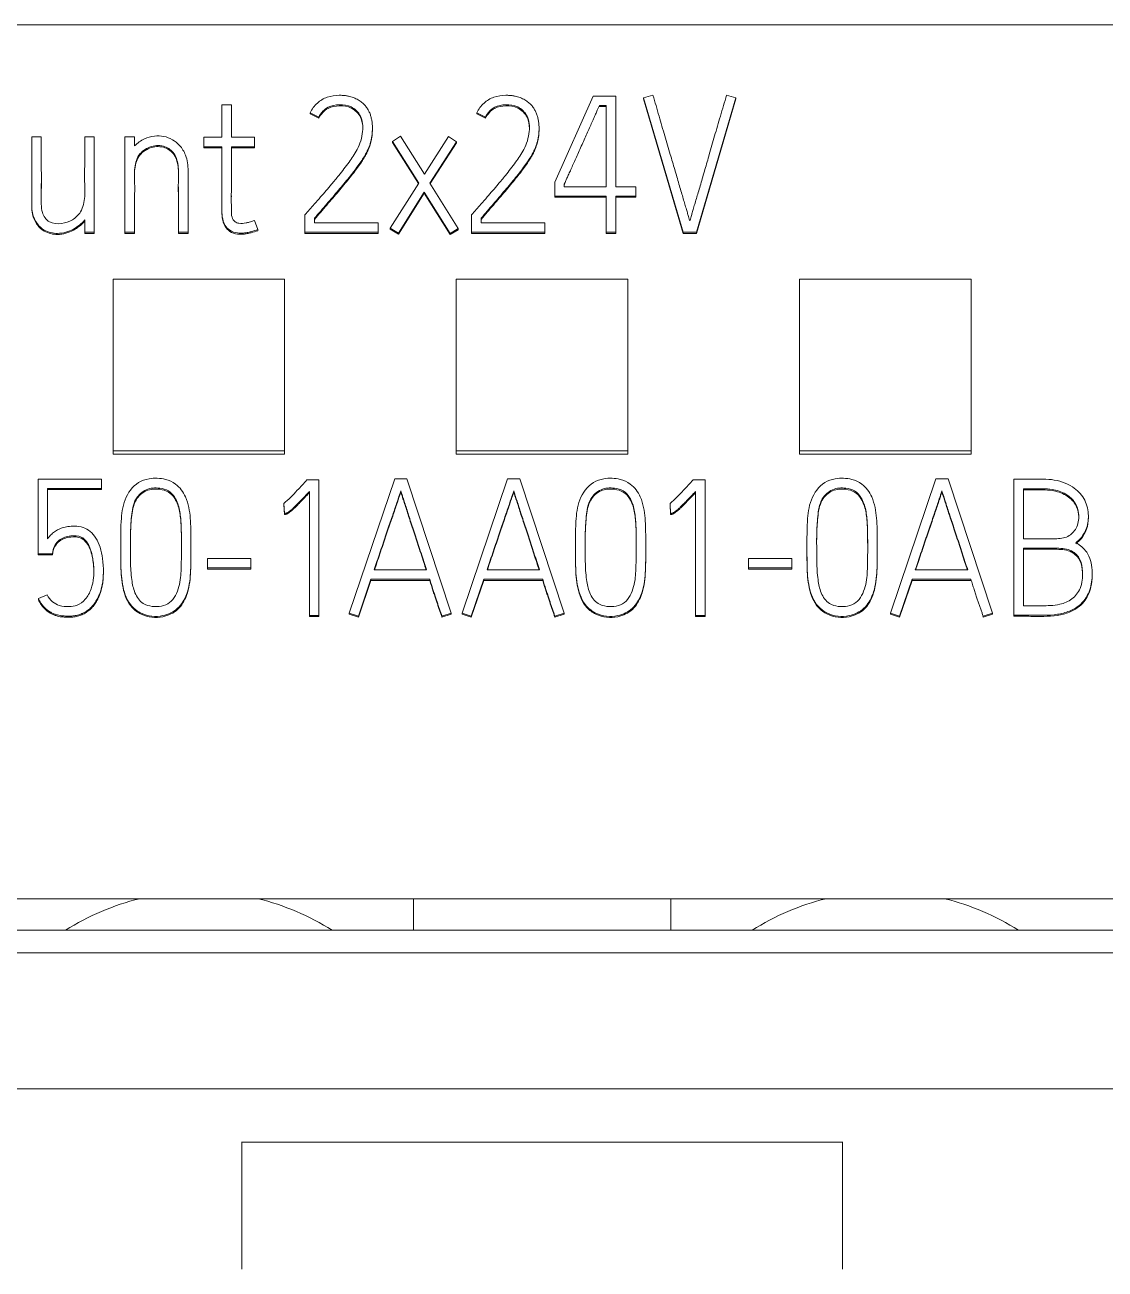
# Model space of a CAD drawing. Header units: millimetres. Extents: x 4137 to 6698, y 1400 to 3585.
# Drawn here: x 6088.82 to 6101.41, y 3358.29 to 3372.79 of the extents above; entities that cross this region are included whole.
import ezdxf

# ---------------------------------------------------------------- set-up
doc = ezdxf.new("R2010")
doc.units = ezdxf.units.MM

msp = doc.modelspace()

# ---------------------------------------------------------------- linework, layer by layer
at = {"color": 0, "linetype": 'ByBlock', "lineweight": 0}
for p, q in [((6107.248, 3372.791), (6082.448, 3372.791)), ((6091.227, 3371.861), (6091.116, 3371.861)), ((6091.116, 3371.861), (6091.116, 3371.484)), ((6091.227, 3371.484), (6091.227, 3371.861)), ((6095.443, 3371.962), (6094.995, 3370.958)), ((6095.707, 3371.962), (6095.443, 3371.962)), ((6095.516, 3371.852), (6095.594, 3371.852)), ((6095.516, 3371.852), (6095.516, 3371.839)), ((6095.516, 3371.839), (6095.594, 3371.839)), ((6095.594, 3371.852), (6095.594, 3370.905)), ((6095.707, 3370.905), (6095.707, 3371.962)), ((6096.14, 3371.973), (6096.031, 3371.942)), ((6096.031, 3371.942), (6096.031, 3371.929)), ((6096.031, 3371.942), (6096.493, 3370.375)), ((6096.031, 3371.929), (6096.493, 3370.362)), ((6096.648, 3370.375), (6097.107, 3371.942)), ((6096.648, 3370.362), (6097.107, 3371.929)), ((6097.107, 3371.942), (6096.999, 3371.973)), ((6097.107, 3371.942), (6097.107, 3371.929)), ((6092.245, 3371.715), (6092.145, 3371.766)), ((6092.145, 3371.766), (6092.145, 3371.753)), ((6092.245, 3371.703), (6092.145, 3371.753)), ((6092.245, 3371.715), (6092.245, 3371.703)), ((6094.187, 3371.715), (6094.087, 3371.766)), ((6094.087, 3371.766), (6094.087, 3371.753)), ((6094.187, 3371.703), (6094.087, 3371.753)), ((6094.187, 3371.715), (6094.187, 3371.703)), ((6092.871, 3371.563), (6092.871, 3371.586)), ((6094.813, 3371.563), (6094.813, 3371.586)), ((6088.901, 3371.486), (6089.012, 3371.486)), ((6089.518, 3371.486), (6089.629, 3371.486)), ((6089.518, 3371.486), (6089.518, 3371.474)), ((6089.629, 3371.486), (6089.629, 3370.375)), ((6089.986, 3371.486), (6090.099, 3371.486)), ((6089.986, 3370.375), (6089.986, 3371.486)), ((6090.099, 3371.486), (6090.099, 3371.381)), ((6090.907, 3371.484), (6090.907, 3371.372)), ((6091.116, 3371.484), (6090.907, 3371.484)), ((6091.495, 3371.484), (6091.227, 3371.484)), ((6091.495, 3371.372), (6091.495, 3371.484)), ((6093.199, 3371.493), (6093.104, 3371.434)), ((6093.104, 3371.434), (6093.41, 3370.947)), ((6093.104, 3371.434), (6093.104, 3371.421)), ((6093.104, 3371.421), (6093.406, 3370.941)), ((6093.477, 3371.051), (6093.199, 3371.493)), ((6093.756, 3371.489), (6093.477, 3371.051)), ((6093.541, 3370.947), (6093.85, 3371.429)), ((6093.545, 3370.941), (6093.85, 3371.417)), ((6093.85, 3371.429), (6093.756, 3371.489)), ((6093.85, 3371.429), (6093.85, 3371.417)), ((6090.907, 3371.372), (6090.907, 3371.359)), ((6090.907, 3371.372), (6091.116, 3371.372)), ((6090.907, 3371.359), (6091.116, 3371.359)), ((6091.116, 3371.265), (6091.116, 3371.246)), ((6091.227, 3371.372), (6091.495, 3371.372)), ((6091.227, 3371.359), (6091.495, 3371.359)), ((6091.227, 3371.276), (6091.227, 3371.288)), ((6091.495, 3371.372), (6091.495, 3371.359)), ((6091.116, 3371.1), (6091.116, 3371.121)), ((6090.724, 3371.015), (6090.724, 3371.039)), ((6090.1, 3370.858), (6090.1, 3370.895)), ((6090.609, 3370.902), (6090.609, 3370.866)), ((6091.116, 3370.956), (6091.116, 3370.933)), ((6091.116, 3370.792), (6091.116, 3370.815)), ((6093.41, 3370.947), (6093.077, 3370.423)), ((6093.173, 3370.364), (6093.475, 3370.842)), ((6093.173, 3370.351), (6093.475, 3370.829)), ((6093.475, 3370.842), (6093.776, 3370.359)), ((6093.475, 3370.842), (6093.475, 3370.829)), ((6093.475, 3370.829), (6093.776, 3370.347)), ((6093.872, 3370.417), (6093.541, 3370.947)), ((6094.995, 3370.958), (6094.995, 3370.795)), ((6095.106, 3370.905), (6095.106, 3370.934)), ((6095.106, 3370.921), (6095.109, 3370.928)), ((6095.594, 3370.905), (6095.106, 3370.905)), ((6095.942, 3370.905), (6095.707, 3370.905)), ((6095.942, 3370.795), (6095.942, 3370.905)), ((6091.116, 3370.7), (6091.116, 3370.678)), ((6091.227, 3370.8), (6091.227, 3370.787)), ((6094.995, 3370.795), (6094.995, 3370.783)), ((6094.995, 3370.795), (6095.594, 3370.795)), ((6094.995, 3370.783), (6095.594, 3370.783)), ((6095.594, 3370.795), (6095.594, 3370.375)), ((6095.707, 3370.795), (6095.942, 3370.795)), ((6095.707, 3370.375), (6095.707, 3370.795)), ((6095.707, 3370.783), (6095.942, 3370.783)), ((6095.942, 3370.795), (6095.942, 3370.783)), ((6092.085, 3370.375), (6092.085, 3370.577)), ((6092.196, 3370.538), (6092.196, 3370.485)), ((6094.027, 3370.375), (6094.027, 3370.577)), ((6094.138, 3370.538), (6094.138, 3370.485)), ((6089.518, 3370.375), (6089.518, 3370.518)), ((6091.535, 3370.406), (6091.497, 3370.511)), ((6091.535, 3370.406), (6091.535, 3370.393)), ((6092.196, 3370.485), (6092.938, 3370.485)), ((6092.938, 3370.485), (6092.938, 3370.375)), ((6093.077, 3370.423), (6093.173, 3370.364)), ((6093.077, 3370.423), (6093.077, 3370.411)), ((6093.077, 3370.411), (6093.173, 3370.351)), ((6093.776, 3370.359), (6093.872, 3370.417)), ((6093.776, 3370.347), (6093.872, 3370.404)), ((6093.872, 3370.417), (6093.872, 3370.404)), ((6094.138, 3370.485), (6094.879, 3370.485)), ((6094.879, 3370.485), (6094.879, 3370.375)), ((6089.518, 3370.375), (6089.518, 3370.362)), ((6089.629, 3370.375), (6089.518, 3370.375)), ((6089.629, 3370.362), (6089.518, 3370.362)), ((6089.629, 3370.375), (6089.629, 3370.362)), ((6090.099, 3370.375), (6089.986, 3370.375)), ((6089.986, 3370.375), (6089.986, 3370.362)), ((6090.099, 3370.362), (6089.986, 3370.362)), ((6090.099, 3370.375), (6090.099, 3370.362)), ((6090.723, 3370.375), (6090.61, 3370.375)), ((6090.61, 3370.375), (6090.61, 3370.362)), ((6090.723, 3370.362), (6090.61, 3370.362)), ((6090.723, 3370.375), (6090.723, 3370.362)), ((6092.938, 3370.375), (6092.085, 3370.375)), ((6092.085, 3370.375), (6092.085, 3370.362)), ((6092.938, 3370.362), (6092.085, 3370.362)), ((6092.938, 3370.375), (6092.938, 3370.362)), ((6093.173, 3370.364), (6093.173, 3370.351)), ((6093.776, 3370.359), (6093.776, 3370.347)), ((6094.027, 3370.375), (6094.027, 3370.362)), ((6094.879, 3370.375), (6094.027, 3370.375)), ((6094.879, 3370.362), (6094.027, 3370.362)), ((6094.879, 3370.375), (6094.879, 3370.362)), ((6095.594, 3370.375), (6095.594, 3370.362)), ((6095.594, 3370.375), (6095.707, 3370.375)), ((6095.594, 3370.362), (6095.707, 3370.362)), ((6095.707, 3370.375), (6095.707, 3370.362)), ((6096.493, 3370.375), (6096.493, 3370.362)), ((6096.493, 3370.375), (6096.648, 3370.375)), ((6096.493, 3370.362), (6096.648, 3370.362)), ((6096.648, 3370.375), (6096.648, 3370.362)), ((6089.848, 3369.827), (6089.848, 3367.828)), ((6091.848, 3369.827), (6089.848, 3369.827)), ((6091.848, 3367.828), (6091.848, 3369.827)), ((6093.848, 3369.827), (6093.848, 3367.828)), ((6095.848, 3369.827), (6093.848, 3369.827)), ((6095.848, 3367.828), (6095.848, 3369.827)), ((6097.848, 3369.827), (6097.848, 3367.828)), ((6099.848, 3369.827), (6097.848, 3369.827)), ((6099.848, 3367.828), (6099.848, 3369.827)), ((6089.848, 3367.828), (6091.848, 3367.828)), ((6089.848, 3367.828), (6089.848, 3367.79)), ((6089.848, 3367.79), (6091.848, 3367.79)), ((6091.848, 3367.828), (6091.848, 3367.79)), ((6093.848, 3367.828), (6093.848, 3367.79)), ((6093.848, 3367.828), (6095.848, 3367.828)), ((6093.848, 3367.79), (6095.848, 3367.79)), ((6095.848, 3367.828), (6095.848, 3367.79)), ((6097.848, 3367.828), (6097.848, 3367.79)), ((6097.848, 3367.828), (6099.848, 3367.828)), ((6097.848, 3367.79), (6099.848, 3367.79)), ((6099.848, 3367.828), (6099.848, 3367.79)), ((6088.974, 3367.498), (6089.713, 3367.498)), ((6088.974, 3366.627), (6088.974, 3367.498)), ((6089.713, 3367.498), (6089.713, 3367.388)), ((6092.108, 3367.49), (6092.247, 3367.49)), ((6092.247, 3367.49), (6092.247, 3365.909)), ((6093.131, 3367.501), (6092.6, 3365.936)), ((6093.273, 3367.501), (6093.131, 3367.501)), ((6093.79, 3365.936), (6093.273, 3367.501)), ((6094.447, 3367.501), (6093.916, 3365.936)), ((6094.589, 3367.501), (6094.447, 3367.501)), ((6095.106, 3365.936), (6094.589, 3367.501)), ((6096.608, 3367.49), (6096.747, 3367.49)), ((6096.747, 3367.49), (6096.747, 3365.909)), ((6099.437, 3367.501), (6098.907, 3365.936)), ((6099.579, 3367.501), (6099.437, 3367.501)), ((6100.096, 3365.936), (6099.579, 3367.501)), ((6100.347, 3365.911), (6100.347, 3367.496)), ((6089.085, 3367.388), (6089.085, 3366.803)), ((6089.713, 3367.388), (6089.085, 3367.388)), ((6089.713, 3367.376), (6089.085, 3367.376)), ((6089.713, 3367.388), (6089.713, 3367.376)), ((6092.136, 3365.909), (6092.136, 3367.353)), ((6093.202, 3367.36), (6093.202, 3367.347)), ((6094.518, 3367.36), (6094.518, 3367.347)), ((6096.636, 3365.909), (6096.636, 3367.353)), ((6099.508, 3367.36), (6099.508, 3367.347)), ((6100.46, 3367.384), (6100.46, 3366.803)), ((6091.839, 3367.215), (6091.839, 3367.202)), ((6091.846, 3367.098), (6091.839, 3367.215)), ((6091.846, 3367.085), (6091.839, 3367.202)), ((6096.339, 3367.215), (6096.339, 3367.202)), ((6096.346, 3367.098), (6096.339, 3367.215)), ((6096.346, 3367.085), (6096.339, 3367.202)), ((6091.846, 3367.098), (6091.846, 3367.085)), ((6096.346, 3367.098), (6096.346, 3367.085)), ((6101.215, 3367.037), (6101.215, 3367.069)), ((6089.937, 3366.762), (6089.937, 3366.75)), ((6095.237, 3366.762), (6095.237, 3366.75)), ((6097.935, 3366.762), (6097.935, 3366.75)), ((6088.974, 3366.627), (6088.974, 3366.614)), ((6089.143, 3366.627), (6088.974, 3366.627)), ((6089.143, 3366.614), (6088.974, 3366.614)), ((6089.143, 3366.627), (6089.143, 3366.614)), ((6090.756, 3366.719), (6090.756, 3366.731)), ((6096.056, 3366.719), (6096.056, 3366.731)), ((6098.754, 3366.719), (6098.754, 3366.731)), ((6100.46, 3366.693), (6100.46, 3366.021)), ((6091.453, 3366.574), (6090.947, 3366.574)), ((6090.947, 3366.574), (6090.947, 3366.462)), ((6091.453, 3366.462), (6091.453, 3366.574)), ((6097.254, 3366.574), (6097.254, 3366.462)), ((6097.76, 3366.574), (6097.254, 3366.574)), ((6097.76, 3366.462), (6097.76, 3366.574)), ((6089.735, 3366.396), (6089.735, 3366.433)), ((6090.947, 3366.462), (6091.453, 3366.462)), ((6090.947, 3366.462), (6090.947, 3366.449)), ((6090.947, 3366.449), (6091.453, 3366.449)), ((6091.453, 3366.462), (6091.453, 3366.449)), ((6092.707, 3365.9), (6092.853, 3366.33)), ((6092.853, 3366.33), (6092.853, 3366.317)), ((6092.853, 3366.33), (6093.539, 3366.33)), ((6093.501, 3366.442), (6092.891, 3366.442)), ((6093.539, 3366.33), (6093.539, 3366.317)), ((6094.023, 3365.9), (6094.169, 3366.33)), ((6094.169, 3366.33), (6094.855, 3366.33)), ((6094.169, 3366.33), (6094.169, 3366.317)), ((6094.817, 3366.442), (6094.207, 3366.442)), ((6094.855, 3366.33), (6094.855, 3366.317)), ((6097.254, 3366.462), (6097.254, 3366.449)), ((6097.254, 3366.462), (6097.76, 3366.462)), ((6097.254, 3366.449), (6097.76, 3366.449)), ((6097.76, 3366.462), (6097.76, 3366.449)), ((6099.014, 3365.9), (6099.16, 3366.33)), ((6099.16, 3366.33), (6099.16, 3366.317)), ((6099.16, 3366.33), (6099.846, 3366.33)), ((6099.808, 3366.442), (6099.198, 3366.442)), ((6099.846, 3366.33), (6099.846, 3366.317)), ((6101.26, 3366.367), (6101.26, 3366.4)), ((6092.707, 3365.888), (6092.853, 3366.317)), ((6092.853, 3366.317), (6093.539, 3366.317)), ((6094.023, 3365.888), (6094.169, 3366.317)), ((6094.169, 3366.317), (6094.855, 3366.317)), ((6099.014, 3365.888), (6099.16, 3366.317)), ((6099.16, 3366.317), (6099.846, 3366.317)), ((6088.979, 3366.105), (6089.081, 3366.151)), ((6088.979, 3366.105), (6088.979, 3366.092)), ((6092.247, 3365.909), (6092.136, 3365.909)), ((6092.136, 3365.909), (6092.136, 3365.896)), ((6092.247, 3365.896), (6092.136, 3365.896)), ((6092.247, 3365.909), (6092.247, 3365.896)), ((6092.6, 3365.936), (6092.6, 3365.923)), ((6092.6, 3365.936), (6092.707, 3365.9)), ((6092.6, 3365.923), (6092.707, 3365.888)), ((6092.707, 3365.9), (6092.707, 3365.888)), ((6093.681, 3365.9), (6093.79, 3365.936)), ((6093.681, 3365.888), (6093.79, 3365.923)), ((6093.681, 3365.9), (6093.681, 3365.888)), ((6093.79, 3365.936), (6093.79, 3365.923)), ((6093.916, 3365.936), (6093.916, 3365.923)), ((6093.916, 3365.936), (6094.023, 3365.9)), ((6093.916, 3365.923), (6094.023, 3365.888)), ((6094.023, 3365.9), (6094.023, 3365.888)), ((6094.997, 3365.9), (6095.106, 3365.936)), ((6094.997, 3365.888), (6095.106, 3365.923)), ((6094.997, 3365.9), (6094.997, 3365.888)), ((6095.106, 3365.936), (6095.106, 3365.923)), ((6096.636, 3365.909), (6096.636, 3365.896)), ((6096.747, 3365.909), (6096.636, 3365.909)), ((6096.747, 3365.896), (6096.636, 3365.896)), ((6096.747, 3365.909), (6096.747, 3365.896)), ((6098.907, 3365.936), (6098.907, 3365.923)), ((6098.907, 3365.936), (6099.014, 3365.9)), ((6098.907, 3365.923), (6099.014, 3365.888)), ((6099.014, 3365.9), (6099.014, 3365.888)), ((6099.985, 3365.895), (6099.988, 3365.888)), ((6099.988, 3365.9), (6100.096, 3365.936)), ((6099.988, 3365.888), (6100.096, 3365.923)), ((6099.988, 3365.9), (6099.988, 3365.888)), ((6100.096, 3365.936), (6100.096, 3365.923)), ((6100.347, 3365.911), (6100.347, 3365.899)), ((6107.248, 3362.608), (6082.448, 3362.608)), ((6093.348, 3362.608), (6093.348, 3362.24)), ((6096.348, 3362.608), (6096.348, 3362.24)), ((6107.348, 3362.24), (6082.348, 3362.24)), ((6107.348, 3361.977), (6082.348, 3361.977)), ((6083.348, 3360.391), (6106.348, 3360.391)), ((6098.348, 3359.769), (6091.348, 3359.769))]:
    msp.add_line(p, q, dxfattribs=at)
for centre, start, end in [((6090.848, 3359.791), 103.753, 122.3801), ((6090.848, 3359.791), 57.6199, 76.247), ((6098.848, 3359.791), 103.753, 122.3801), ((6098.848, 3359.791), 57.6199, 76.247)]:
    msp.add_arc(centre, 2.9, start, end, dxfattribs=at)
for points, knots in [([(6092.085, 3370.577), (6092.121, 3370.619), (6092.182, 3370.688), (6092.285, 3370.806), (6092.38, 3370.918), (6092.493, 3371.051), (6092.594, 3371.185), (6092.709, 3371.347), (6092.767, 3371.533), (6092.755, 3371.727), (6092.633, 3371.849), (6092.487, 3371.868), (6092.338, 3371.84), (6092.273, 3371.768), (6092.245, 3371.715)], [0, 0, 0, 0, 0.083572, 0.141247, 0.239892, 0.307909, 0.40813, 0.496794, 0.6101, 0.701873, 0.779925, 0.851225, 0.919222, 1, 1, 1, 1]), ([(6092.145, 3371.766), (6092.165, 3371.809), (6092.221, 3371.884), (6092.343, 3371.959), (6092.451, 3371.972), (6092.526, 3371.97), (6092.566, 3371.966), (6092.602, 3371.958), (6092.635, 3371.949), (6092.665, 3371.938), (6092.692, 3371.925), (6092.717, 3371.911), (6092.739, 3371.896), (6092.758, 3371.88), (6092.774, 3371.863), (6092.789, 3371.847), (6092.807, 3371.824), (6092.826, 3371.794), (6092.844, 3371.755), (6092.856, 3371.714), (6092.865, 3371.673), (6092.87, 3371.63), (6092.871, 3371.589), (6092.87, 3371.55), (6092.867, 3371.512), (6092.861, 3371.476), (6092.854, 3371.44), (6092.845, 3371.406), (6092.831, 3371.367), (6092.811, 3371.321), (6092.782, 3371.267), (6092.745, 3371.208), (6092.701, 3371.146), (6092.652, 3371.08), (6092.597, 3371.011), (6092.538, 3370.938), (6092.474, 3370.863), (6092.408, 3370.784), (6092.338, 3370.704), (6092.268, 3370.621), (6092.22, 3370.566), (6092.196, 3370.538)], [0, 0, 0, 0, 0.061339, 0.118477, 0.180647, 0.199061, 0.216082, 0.231833, 0.246526, 0.260308, 0.273254, 0.285426, 0.29689, 0.307753, 0.31802, 0.327627, 0.336606, 0.355189, 0.37361, 0.392165, 0.410785, 0.42927, 0.447741, 0.464235, 0.480574, 0.496814, 0.51268, 0.527892, 0.542508, 0.566365, 0.593275, 0.623397, 0.656474, 0.692185, 0.730563, 0.771282, 0.814001, 0.858722, 0.904903, 0.951996, 1, 1, 1, 1]), ([(6092.759, 3371.585), (6092.759, 3371.63), (6092.743, 3371.726), (6092.633, 3371.836), (6092.487, 3371.856), (6092.338, 3371.827), (6092.273, 3371.755), (6092.245, 3371.703)], [0, 0, 0, 0, 0.185098, 0.398445, 0.593338, 0.779202, 1, 1, 1, 1]), ([(6094.027, 3370.577), (6094.063, 3370.619), (6094.124, 3370.688), (6094.227, 3370.806), (6094.322, 3370.918), (6094.435, 3371.051), (6094.536, 3371.185), (6094.651, 3371.347), (6094.709, 3371.533), (6094.697, 3371.727), (6094.574, 3371.849), (6094.429, 3371.868), (6094.28, 3371.84), (6094.215, 3371.768), (6094.187, 3371.715)], [0, 0, 0, 0, 0.083572, 0.141247, 0.239892, 0.307909, 0.40813, 0.496794, 0.6101, 0.701873, 0.779925, 0.851225, 0.919222, 1, 1, 1, 1]), ([(6094.087, 3371.766), (6094.107, 3371.809), (6094.163, 3371.884), (6094.285, 3371.959), (6094.393, 3371.972), (6094.468, 3371.97), (6094.508, 3371.966), (6094.544, 3371.958), (6094.576, 3371.949), (6094.606, 3371.938), (6094.634, 3371.925), (6094.658, 3371.911), (6094.68, 3371.896), (6094.699, 3371.88), (6094.716, 3371.863), (6094.731, 3371.847), (6094.749, 3371.824), (6094.767, 3371.794), (6094.785, 3371.755), (6094.798, 3371.714), (6094.806, 3371.673), (6094.812, 3371.63), (6094.813, 3371.589), (6094.812, 3371.55), (6094.809, 3371.512), (6094.803, 3371.476), (6094.796, 3371.44), (6094.786, 3371.406), (6094.773, 3371.367), (6094.753, 3371.321), (6094.724, 3371.267), (6094.687, 3371.208), (6094.643, 3371.146), (6094.594, 3371.08), (6094.539, 3371.011), (6094.479, 3370.938), (6094.416, 3370.863), (6094.349, 3370.784), (6094.28, 3370.704), (6094.209, 3370.621), (6094.162, 3370.566), (6094.138, 3370.538)], [0, 0, 0, 0, 0.061339, 0.118477, 0.180647, 0.199061, 0.216082, 0.231833, 0.246526, 0.260308, 0.273254, 0.285426, 0.29689, 0.307753, 0.31802, 0.327627, 0.336606, 0.355189, 0.37361, 0.392165, 0.410785, 0.42927, 0.447741, 0.464235, 0.480574, 0.496814, 0.51268, 0.527892, 0.542508, 0.566365, 0.593275, 0.623397, 0.656474, 0.692185, 0.730563, 0.771282, 0.814001, 0.858722, 0.904903, 0.951996, 1, 1, 1, 1]), ([(6094.7, 3371.585), (6094.7, 3371.63), (6094.685, 3371.726), (6094.574, 3371.836), (6094.429, 3371.856), (6094.28, 3371.827), (6094.215, 3371.755), (6094.187, 3371.703)], [0, 0, 0, 0, 0.185098, 0.398445, 0.593338, 0.779202, 1, 1, 1, 1]), ([(6095.106, 3370.934), (6095.107, 3370.937), (6095.112, 3370.948), (6095.123, 3370.972), (6095.139, 3371.008), (6095.16, 3371.054), (6095.185, 3371.108), (6095.212, 3371.169), (6095.241, 3371.235), (6095.273, 3371.305), (6095.305, 3371.378), (6095.338, 3371.451), (6095.37, 3371.522), (6095.4, 3371.589), (6095.428, 3371.653), (6095.454, 3371.71), (6095.476, 3371.761), (6095.494, 3371.802), (6095.507, 3371.831), (6095.514, 3371.846), (6095.516, 3371.852)], [0, 0, 0, 0, 0.010734, 0.036404, 0.077011, 0.128795, 0.187998, 0.254619, 0.326966, 0.403344, 0.483752, 0.564544, 0.642072, 0.716335, 0.785641, 0.848294, 0.904294, 0.950045, 0.981947, 1, 1, 1, 1]), ([(6096.57, 3370.507), (6096.568, 3370.513), (6096.563, 3370.53), (6096.553, 3370.562), (6096.54, 3370.605), (6096.525, 3370.657), (6096.507, 3370.718), (6096.488, 3370.785), (6096.466, 3370.859), (6096.443, 3370.938), (6096.419, 3371.021), (6096.394, 3371.107), (6096.368, 3371.194), (6096.329, 3371.324), (6096.277, 3371.502), (6096.21, 3371.732), (6096.164, 3371.891), (6096.14, 3371.973)], [0, 0, 0, 0, 0.013272, 0.034859, 0.06476, 0.101229, 0.142516, 0.188621, 0.238884, 0.292645, 0.349905, 0.409112, 0.468717, 0.528719, 0.675164, 0.832258, 1, 1, 1, 1]), ([(6096.999, 3371.973), (6096.974, 3371.891), (6096.927, 3371.732), (6096.86, 3371.502), (6096.809, 3371.324), (6096.772, 3371.194), (6096.746, 3371.107), (6096.721, 3371.021), (6096.697, 3370.937), (6096.674, 3370.859), (6096.652, 3370.785), (6096.632, 3370.718), (6096.614, 3370.657), (6096.599, 3370.605), (6096.587, 3370.562), (6096.578, 3370.53), (6096.572, 3370.513), (6096.57, 3370.507)], [0, 0, 0, 0, 0.167989, 0.325145, 0.471471, 0.531274, 0.590769, 0.649955, 0.70726, 0.76111, 0.811506, 0.857719, 0.899023, 0.935417, 0.96522, 0.986746, 1, 1, 1, 1]), ([(6092.871, 3371.575), (6092.871, 3371.575), (6092.871, 3371.563), (6092.87, 3371.537), (6092.867, 3371.5), (6092.861, 3371.463), (6092.854, 3371.427), (6092.845, 3371.394), (6092.831, 3371.355), (6092.811, 3371.308), (6092.782, 3371.254), (6092.745, 3371.195), (6092.701, 3371.133), (6092.652, 3371.067), (6092.597, 3370.998), (6092.538, 3370.926), (6092.474, 3370.85), (6092.408, 3370.772), (6092.338, 3370.691), (6092.268, 3370.609), (6092.22, 3370.553), (6092.196, 3370.525)], [0, 0, 0, 0, 0.000351, 0.030208, 0.059783, 0.089178, 0.117897, 0.145433, 0.17189, 0.215074, 0.263783, 0.318309, 0.378181, 0.442821, 0.512289, 0.585996, 0.663321, 0.744272, 0.827864, 0.913107, 1, 1, 1, 1]), ([(6094.813, 3371.575), (6094.813, 3371.575), (6094.813, 3371.563), (6094.812, 3371.537), (6094.809, 3371.5), (6094.803, 3371.463), (6094.796, 3371.427), (6094.786, 3371.394), (6094.773, 3371.355), (6094.753, 3371.308), (6094.724, 3371.254), (6094.687, 3371.195), (6094.643, 3371.133), (6094.594, 3371.067), (6094.539, 3370.998), (6094.479, 3370.926), (6094.416, 3370.85), (6094.349, 3370.772), (6094.28, 3370.691), (6094.209, 3370.609), (6094.162, 3370.553), (6094.138, 3370.525)], [0, 0, 0, 0, 0.000351, 0.030208, 0.059783, 0.089178, 0.117897, 0.145433, 0.17189, 0.215074, 0.263783, 0.318309, 0.378181, 0.442821, 0.512289, 0.585996, 0.663321, 0.744272, 0.827864, 0.913107, 1, 1, 1, 1]), ([(6089.518, 3370.518), (6089.479, 3370.473), (6089.387, 3370.398), (6089.213, 3370.346), (6089.056, 3370.382), (6088.952, 3370.475), (6088.895, 3370.614), (6088.902, 3370.784), (6088.9, 3370.98), (6088.901, 3371.213), (6088.901, 3371.387), (6088.901, 3371.486)], [0, 0, 0, 0, 0.10186, 0.21728, 0.313368, 0.378187, 0.462042, 0.575788, 0.684623, 0.818574, 1, 1, 1, 1]), ([(6089.012, 3371.486), (6089.012, 3371.427), (6089.012, 3371.296), (6089.012, 3371.09), (6089.013, 3370.888), (6089.01, 3370.725), (6089.017, 3370.591), (6089.097, 3370.475), (6089.247, 3370.469), (6089.378, 3370.51), (6089.493, 3370.62), (6089.523, 3370.778), (6089.515, 3370.98), (6089.519, 3371.212), (6089.518, 3371.396), (6089.518, 3371.486)], [0, 0, 0, 0, 0.07798, 0.170504, 0.267871, 0.341009, 0.382547, 0.441814, 0.50304, 0.560686, 0.617599, 0.69911, 0.760113, 0.882043, 1, 1, 1, 1]), ([(6090.099, 3371.381), (6090.134, 3371.416), (6090.204, 3371.466), (6090.326, 3371.5), (6090.475, 3371.497), (6090.617, 3371.415), (6090.709, 3371.26), (6090.726, 3371.108), (6090.722, 3370.943), (6090.723, 3370.787), (6090.723, 3370.592), (6090.723, 3370.458), (6090.723, 3370.375)], [0, 0, 0, 0, 0.086901, 0.161017, 0.228665, 0.358234, 0.441554, 0.556102, 0.637714, 0.749752, 0.845786, 1, 1, 1, 1]), ([(6090.61, 3370.375), (6090.61, 3370.429), (6090.61, 3370.549), (6090.61, 3370.752), (6090.607, 3370.957), (6090.616, 3371.151), (6090.568, 3371.307), (6090.43, 3371.396), (6090.27, 3371.381), (6090.129, 3371.277), (6090.093, 3371.116), (6090.102, 3370.938), (6090.098, 3370.748), (6090.099, 3370.55), (6090.099, 3370.428), (6090.099, 3370.375)], [0, 0, 0, 0, 0.071443, 0.156032, 0.265943, 0.339941, 0.410094, 0.468347, 0.537883, 0.605886, 0.682174, 0.740487, 0.841087, 0.930164, 1, 1, 1, 1]), ([(6090.611, 3371.05), (6090.611, 3371.08), (6090.608, 3371.164), (6090.568, 3371.295), (6090.43, 3371.384), (6090.27, 3371.368), (6090.129, 3371.264), (6090.099, 3371.131), (6090.097, 3371.055), (6090.098, 3371.037)], [0, 0, 0, 0, 0.098649, 0.27158, 0.415175, 0.586586, 0.754217, 0.94227, 1, 1, 1, 1]), ([(6091.116, 3371.372), (6091.116, 3371.318), (6091.116, 3371.216), (6091.116, 3371.055), (6091.116, 3370.902), (6091.116, 3370.764), (6091.115, 3370.653), (6091.117, 3370.552), (6091.144, 3370.459), (6091.21, 3370.388), (6091.29, 3370.363), (6091.36, 3370.363), (6091.413, 3370.371), (6091.469, 3370.384), (6091.51, 3370.397), (6091.535, 3370.406)], [0, 0, 0, 0, 0.120742, 0.229561, 0.360992, 0.465572, 0.539061, 0.61108, 0.691736, 0.75004, 0.820096, 0.872875, 0.904429, 0.940495, 1, 1, 1, 1]), ([(6091.497, 3370.511), (6091.476, 3370.504), (6091.444, 3370.494), (6091.383, 3370.481), (6091.327, 3370.473), (6091.261, 3370.494), (6091.226, 3370.557), (6091.227, 3370.645), (6091.226, 3370.756), (6091.227, 3370.879), (6091.227, 3371.045), (6091.227, 3371.208), (6091.227, 3371.33), (6091.227, 3371.372)], [0, 0, 0, 0, 0.059018, 0.091154, 0.164458, 0.208265, 0.264572, 0.342844, 0.443371, 0.562606, 0.671422, 0.887866, 1, 1, 1, 1]), ([(6089.518, 3370.505), (6089.479, 3370.46), (6089.387, 3370.386), (6089.213, 3370.333), (6089.056, 3370.37), (6088.952, 3370.462), (6088.895, 3370.601), (6088.902, 3370.771), (6088.901, 3370.938), (6088.901, 3371.043), (6088.901, 3371.088)], [0, 0, 0, 0, 0.13295, 0.283598, 0.409013, 0.493616, 0.603065, 0.751528, 0.893581, 1, 1, 1, 1]), ([(6089.012, 3370.941), (6089.012, 3370.913), (6089.012, 3370.85), (6089.011, 3370.788), (6089.011, 3370.753)], [0, 0, 0, 0, 0.451361, 1, 1, 1, 1]), ([(6090.61, 3370.647), (6090.61, 3370.672), (6090.61, 3370.748), (6090.609, 3370.825), (6090.609, 3370.878)], [0, 0, 0, 0, 0.314562, 1, 1, 1, 1]), ([(6091.116, 3370.678), (6091.116, 3370.665), (6091.116, 3370.62), (6091.117, 3370.54), (6091.144, 3370.447), (6091.21, 3370.376), (6091.29, 3370.35), (6091.36, 3370.351), (6091.413, 3370.358), (6091.469, 3370.372), (6091.51, 3370.384), (6091.535, 3370.393)], [0, 0, 0, 0, 0.058347, 0.205476, 0.370247, 0.489357, 0.632474, 0.740296, 0.804759, 0.878437, 1, 1, 1, 1]), ([(6090.267, 3367.501), (6090.224, 3367.493), (6090.1, 3367.452), (6089.966, 3367.26), (6089.934, 3366.963), (6089.938, 3366.666), (6089.938, 3366.411), (6089.967, 3366.201), (6090.027, 3366.036), (6090.209, 3365.901), (6090.412, 3365.883), (6090.615, 3365.978), (6090.725, 3366.171), (6090.756, 3366.405), (6090.756, 3366.66), (6090.757, 3366.914), (6090.745, 3367.127), (6090.693, 3367.312), (6090.601, 3367.438), (6090.441, 3367.51), (6090.331, 3367.512), (6090.267, 3367.501)], [0, 0, 0, 0, 0.03125, 0.09375, 0.15625, 0.25, 0.3125, 0.34375, 0.40625, 0.4375, 0.5, 0.546875, 0.59375, 0.65625, 0.71875, 0.78125, 0.84375, 0.875, 0.921875, 0.953125, 1, 1, 1, 1]), ([(6091.839, 3367.215), (6091.866, 3367.238), (6091.92, 3367.287), (6092.008, 3367.381), (6092.071, 3367.448), (6092.108, 3367.49)], [0, 0, 0, 0, 0.279977, 0.567875, 1, 1, 1, 1]), ([(6095.567, 3367.501), (6095.524, 3367.493), (6095.4, 3367.452), (6095.266, 3367.26), (6095.234, 3366.963), (6095.238, 3366.666), (6095.238, 3366.411), (6095.267, 3366.201), (6095.327, 3366.036), (6095.509, 3365.901), (6095.712, 3365.883), (6095.915, 3365.978), (6096.025, 3366.171), (6096.056, 3366.405), (6096.056, 3366.66), (6096.057, 3366.914), (6096.045, 3367.127), (6095.993, 3367.312), (6095.901, 3367.438), (6095.741, 3367.51), (6095.631, 3367.512), (6095.567, 3367.501)], [0, 0, 0, 0, 0.03125, 0.09375, 0.15625, 0.25, 0.3125, 0.34375, 0.40625, 0.4375, 0.5, 0.546875, 0.59375, 0.65625, 0.71875, 0.78125, 0.84375, 0.875, 0.921875, 0.953125, 1, 1, 1, 1]), ([(6096.339, 3367.215), (6096.366, 3367.238), (6096.42, 3367.287), (6096.508, 3367.381), (6096.571, 3367.448), (6096.608, 3367.49)], [0, 0, 0, 0, 0.279977, 0.567875, 1, 1, 1, 1]), ([(6098.265, 3367.501), (6098.222, 3367.493), (6098.098, 3367.452), (6097.964, 3367.26), (6097.932, 3366.963), (6097.936, 3366.666), (6097.935, 3366.411), (6097.965, 3366.201), (6098.025, 3366.036), (6098.207, 3365.901), (6098.409, 3365.883), (6098.613, 3365.978), (6098.723, 3366.171), (6098.754, 3366.405), (6098.754, 3366.66), (6098.755, 3366.914), (6098.743, 3367.127), (6098.69, 3367.312), (6098.599, 3367.438), (6098.439, 3367.51), (6098.328, 3367.512), (6098.265, 3367.501)], [0, 0, 0, 0, 0.03125, 0.09375, 0.15625, 0.25, 0.3125, 0.34375, 0.40625, 0.4375, 0.5, 0.546875, 0.59375, 0.65625, 0.71875, 0.78125, 0.84375, 0.875, 0.921875, 0.953125, 1, 1, 1, 1]), ([(6100.347, 3367.496), (6100.406, 3367.497), (6100.552, 3367.494), (6100.785, 3367.507), (6101.02, 3367.435), (6101.175, 3367.28), (6101.225, 3367.1), (6101.207, 3366.938), (6101.144, 3366.823), (6101.093, 3366.775), (6101.068, 3366.757)], [0, 0, 0, 0, 0.121799, 0.300471, 0.478612, 0.608153, 0.736749, 0.853072, 0.938599, 1, 1, 1, 1]), ([(6090.493, 3367.36), (6090.463, 3367.378), (6090.375, 3367.401), (6090.229, 3367.393), (6090.086, 3367.259), (6090.061, 3367.06), (6090.048, 3366.854), (6090.051, 3366.676), (6090.051, 3366.501), (6090.06, 3366.343), (6090.093, 3366.17), (6090.177, 3366.045), (6090.337, 3366), (6090.529, 3366.027), (6090.63, 3366.248), (6090.645, 3366.485), (6090.645, 3366.733), (6090.644, 3366.961), (6090.628, 3367.137), (6090.585, 3367.272), (6090.523, 3367.341), (6090.493, 3367.36)], [0, 0, 0, 0, 0.03125, 0.078125, 0.125, 0.1875, 0.25, 0.3125, 0.34375, 0.40625, 0.453125, 0.5, 0.53125, 0.59375, 0.65625, 0.71875, 0.8125, 0.875, 0.921875, 0.96875, 1, 1, 1, 1]), ([(6090.493, 3367.347), (6090.463, 3367.365), (6090.375, 3367.388), (6090.229, 3367.38), (6090.086, 3367.246), (6090.061, 3367.048), (6090.051, 3366.884), (6090.05, 3366.787), (6090.05, 3366.76)], [0, 0, 0, 0, 0.114194, 0.285486, 0.456777, 0.685166, 0.913555, 1, 1, 1, 1]), ([(6090.645, 3366.673), (6090.645, 3366.7), (6090.645, 3366.798), (6090.644, 3366.948), (6090.628, 3367.124), (6090.585, 3367.26), (6090.523, 3367.329), (6090.493, 3367.347)], [0, 0, 0, 0, 0.115044, 0.410029, 0.631268, 0.852507, 1, 1, 1, 1]), ([(6092.136, 3367.353), (6092.119, 3367.334), (6092.085, 3367.299), (6092.039, 3367.251), (6092, 3367.211), (6091.967, 3367.179), (6091.94, 3367.153), (6091.916, 3367.133), (6091.897, 3367.118), (6091.882, 3367.108), (6091.87, 3367.102), (6091.86, 3367.1), (6091.853, 3367.098), (6091.848, 3367.098), (6091.846, 3367.098)], [0, 0, 0, 0, 0.200504, 0.370797, 0.510902, 0.6264, 0.722885, 0.800448, 0.861213, 0.907383, 0.939504, 0.963232, 0.983337, 1, 1, 1, 1]), ([(6092.136, 3367.34), (6092.119, 3367.321), (6092.085, 3367.286), (6092.039, 3367.238), (6092, 3367.198), (6091.967, 3367.166), (6091.94, 3367.14), (6091.916, 3367.12), (6091.897, 3367.106), (6091.882, 3367.095), (6091.87, 3367.089), (6091.86, 3367.087), (6091.853, 3367.085), (6091.848, 3367.085), (6091.846, 3367.085)], [0, 0, 0, 0, 0.200504, 0.370797, 0.510902, 0.6264, 0.722885, 0.800448, 0.861213, 0.907383, 0.939504, 0.963232, 0.983337, 1, 1, 1, 1]), ([(6092.891, 3366.442), (6092.902, 3366.474), (6092.924, 3366.54), (6092.957, 3366.638), (6092.991, 3366.737), (6093.023, 3366.834), (6093.055, 3366.928), (6093.085, 3367.015), (6093.113, 3367.097), (6093.139, 3367.171), (6093.16, 3367.236), (6093.178, 3367.29), (6093.192, 3367.33), (6093.199, 3367.351), (6093.202, 3367.36)], [0, 0, 0, 0, 0.106118, 0.213594, 0.322428, 0.429305, 0.530911, 0.627246, 0.716632, 0.797389, 0.869519, 0.929228, 0.972722, 1, 1, 1, 1]), ([(6092.895, 3366.442), (6092.905, 3366.47), (6092.925, 3366.531), (6092.957, 3366.626), (6092.991, 3366.725), (6093.023, 3366.822), (6093.055, 3366.915), (6093.085, 3367.003), (6093.113, 3367.084), (6093.139, 3367.158), (6093.16, 3367.223), (6093.178, 3367.277), (6093.192, 3367.317), (6093.199, 3367.339), (6093.202, 3367.347)], [0, 0, 0, 0, 0.09357, 0.202554, 0.312916, 0.421294, 0.524326, 0.622014, 0.712654, 0.794544, 0.867687, 0.928234, 0.972339, 1, 1, 1, 1]), ([(6093.202, 3367.36), (6093.204, 3367.351), (6093.212, 3367.33), (6093.224, 3367.29), (6093.242, 3367.236), (6093.263, 3367.171), (6093.287, 3367.097), (6093.313, 3367.015), (6093.342, 3366.927), (6093.373, 3366.834), (6093.405, 3366.737), (6093.437, 3366.638), (6093.47, 3366.54), (6093.491, 3366.474), (6093.501, 3366.442)], [0, 0, 0, 0, 0.027336, 0.070868, 0.130595, 0.202708, 0.283396, 0.372662, 0.4689, 0.570509, 0.677489, 0.786433, 0.893936, 1, 1, 1, 1]), ([(6093.202, 3367.347), (6093.204, 3367.339), (6093.212, 3367.317), (6093.224, 3367.277), (6093.242, 3367.223), (6093.263, 3367.158), (6093.287, 3367.084), (6093.313, 3367.003), (6093.342, 3366.915), (6093.373, 3366.822), (6093.405, 3366.725), (6093.437, 3366.626), (6093.468, 3366.531), (6093.488, 3366.47), (6093.497, 3366.442)], [0, 0, 0, 0, 0.02772, 0.071862, 0.132428, 0.205553, 0.287375, 0.377893, 0.475483, 0.578518, 0.686999, 0.797473, 0.906485, 1, 1, 1, 1]), ([(6094.207, 3366.442), (6094.218, 3366.474), (6094.24, 3366.54), (6094.273, 3366.638), (6094.307, 3366.737), (6094.339, 3366.834), (6094.371, 3366.928), (6094.401, 3367.015), (6094.429, 3367.097), (6094.455, 3367.171), (6094.476, 3367.236), (6094.494, 3367.29), (6094.508, 3367.33), (6094.515, 3367.351), (6094.518, 3367.36)], [0, 0, 0, 0, 0.106118, 0.213594, 0.322428, 0.429305, 0.530911, 0.627246, 0.716632, 0.797389, 0.869519, 0.929228, 0.972722, 1, 1, 1, 1]), ([(6094.211, 3366.442), (6094.221, 3366.47), (6094.241, 3366.531), (6094.273, 3366.626), (6094.307, 3366.725), (6094.339, 3366.822), (6094.371, 3366.915), (6094.401, 3367.003), (6094.429, 3367.084), (6094.455, 3367.158), (6094.476, 3367.223), (6094.494, 3367.277), (6094.508, 3367.317), (6094.515, 3367.339), (6094.518, 3367.347)], [0, 0, 0, 0, 0.09357, 0.202554, 0.312916, 0.421294, 0.524326, 0.622014, 0.712654, 0.794544, 0.867687, 0.928234, 0.972339, 1, 1, 1, 1]), ([(6094.518, 3367.36), (6094.52, 3367.351), (6094.527, 3367.33), (6094.54, 3367.29), (6094.558, 3367.236), (6094.579, 3367.171), (6094.603, 3367.097), (6094.629, 3367.015), (6094.658, 3366.927), (6094.689, 3366.834), (6094.721, 3366.737), (6094.753, 3366.638), (6094.786, 3366.54), (6094.807, 3366.474), (6094.817, 3366.442)], [0, 0, 0, 0, 0.027336, 0.070868, 0.130595, 0.202708, 0.283396, 0.372662, 0.4689, 0.570509, 0.677489, 0.786433, 0.893936, 1, 1, 1, 1]), ([(6094.518, 3367.347), (6094.52, 3367.339), (6094.527, 3367.317), (6094.54, 3367.277), (6094.558, 3367.223), (6094.579, 3367.158), (6094.603, 3367.084), (6094.629, 3367.003), (6094.658, 3366.915), (6094.689, 3366.822), (6094.721, 3366.725), (6094.753, 3366.626), (6094.784, 3366.531), (6094.804, 3366.47), (6094.813, 3366.442)], [0, 0, 0, 0, 0.02772, 0.071862, 0.132428, 0.205553, 0.287375, 0.377893, 0.475483, 0.578518, 0.686999, 0.797473, 0.906485, 1, 1, 1, 1]), ([(6095.793, 3367.36), (6095.763, 3367.378), (6095.675, 3367.401), (6095.529, 3367.393), (6095.386, 3367.259), (6095.361, 3367.06), (6095.348, 3366.854), (6095.351, 3366.676), (6095.351, 3366.501), (6095.36, 3366.343), (6095.393, 3366.17), (6095.477, 3366.045), (6095.637, 3366), (6095.829, 3366.027), (6095.93, 3366.248), (6095.945, 3366.485), (6095.945, 3366.733), (6095.944, 3366.961), (6095.928, 3367.137), (6095.885, 3367.272), (6095.823, 3367.341), (6095.793, 3367.36)], [0, 0, 0, 0, 0.03125, 0.078125, 0.125, 0.1875, 0.25, 0.3125, 0.34375, 0.40625, 0.453125, 0.5, 0.53125, 0.59375, 0.65625, 0.71875, 0.8125, 0.875, 0.921875, 0.96875, 1, 1, 1, 1]), ([(6095.793, 3367.347), (6095.763, 3367.365), (6095.675, 3367.388), (6095.529, 3367.38), (6095.386, 3367.246), (6095.361, 3367.048), (6095.351, 3366.884), (6095.35, 3366.787), (6095.35, 3366.76)], [0, 0, 0, 0, 0.114194, 0.285486, 0.456777, 0.685166, 0.913555, 1, 1, 1, 1]), ([(6095.945, 3366.673), (6095.945, 3366.7), (6095.945, 3366.798), (6095.944, 3366.948), (6095.928, 3367.124), (6095.885, 3367.26), (6095.823, 3367.329), (6095.793, 3367.347)], [0, 0, 0, 0, 0.115044, 0.410029, 0.631268, 0.852507, 1, 1, 1, 1]), ([(6096.636, 3367.353), (6096.619, 3367.334), (6096.585, 3367.299), (6096.539, 3367.251), (6096.5, 3367.211), (6096.467, 3367.179), (6096.44, 3367.153), (6096.416, 3367.133), (6096.397, 3367.118), (6096.382, 3367.108), (6096.37, 3367.102), (6096.36, 3367.1), (6096.353, 3367.098), (6096.348, 3367.098), (6096.346, 3367.098)], [0, 0, 0, 0, 0.200504, 0.370797, 0.510902, 0.6264, 0.722885, 0.800448, 0.861213, 0.907383, 0.939504, 0.963232, 0.983337, 1, 1, 1, 1]), ([(6096.636, 3367.34), (6096.619, 3367.321), (6096.585, 3367.286), (6096.539, 3367.238), (6096.5, 3367.198), (6096.467, 3367.166), (6096.44, 3367.14), (6096.416, 3367.12), (6096.397, 3367.106), (6096.382, 3367.095), (6096.37, 3367.089), (6096.36, 3367.087), (6096.353, 3367.085), (6096.348, 3367.085), (6096.346, 3367.085)], [0, 0, 0, 0, 0.200504, 0.370797, 0.510902, 0.6264, 0.722885, 0.800448, 0.861213, 0.907383, 0.939504, 0.963232, 0.983337, 1, 1, 1, 1]), ([(6098.491, 3367.36), (6098.461, 3367.378), (6098.372, 3367.401), (6098.227, 3367.393), (6098.084, 3367.259), (6098.059, 3367.06), (6098.046, 3366.854), (6098.049, 3366.676), (6098.049, 3366.501), (6098.058, 3366.343), (6098.091, 3366.17), (6098.175, 3366.045), (6098.335, 3366), (6098.526, 3366.027), (6098.628, 3366.248), (6098.643, 3366.485), (6098.643, 3366.733), (6098.641, 3366.961), (6098.626, 3367.137), (6098.582, 3367.272), (6098.521, 3367.341), (6098.491, 3367.36)], [0, 0, 0, 0, 0.03125, 0.078125, 0.125, 0.1875, 0.25, 0.3125, 0.34375, 0.40625, 0.453125, 0.5, 0.53125, 0.59375, 0.65625, 0.71875, 0.8125, 0.875, 0.921875, 0.96875, 1, 1, 1, 1]), ([(6098.491, 3367.347), (6098.461, 3367.365), (6098.372, 3367.388), (6098.227, 3367.38), (6098.084, 3367.246), (6098.059, 3367.048), (6098.049, 3366.884), (6098.048, 3366.787), (6098.048, 3366.76)], [0, 0, 0, 0, 0.114194, 0.285486, 0.456777, 0.685166, 0.913555, 1, 1, 1, 1]), ([(6098.643, 3366.673), (6098.643, 3366.7), (6098.643, 3366.798), (6098.641, 3366.948), (6098.626, 3367.124), (6098.582, 3367.26), (6098.521, 3367.329), (6098.491, 3367.347)], [0, 0, 0, 0, 0.115044, 0.410029, 0.631268, 0.852507, 1, 1, 1, 1]), ([(6099.198, 3366.442), (6099.209, 3366.474), (6099.231, 3366.54), (6099.264, 3366.638), (6099.297, 3366.737), (6099.33, 3366.834), (6099.362, 3366.928), (6099.392, 3367.015), (6099.42, 3367.097), (6099.445, 3367.171), (6099.467, 3367.236), (6099.485, 3367.29), (6099.498, 3367.33), (6099.506, 3367.351), (6099.508, 3367.36)], [0, 0, 0, 0, 0.106118, 0.213594, 0.322428, 0.429305, 0.530911, 0.627246, 0.716632, 0.797389, 0.869519, 0.929228, 0.972722, 1, 1, 1, 1]), ([(6099.202, 3366.442), (6099.211, 3366.47), (6099.232, 3366.531), (6099.264, 3366.626), (6099.297, 3366.725), (6099.33, 3366.822), (6099.362, 3366.915), (6099.392, 3367.003), (6099.42, 3367.084), (6099.445, 3367.158), (6099.467, 3367.223), (6099.485, 3367.277), (6099.498, 3367.317), (6099.506, 3367.339), (6099.508, 3367.347)], [0, 0, 0, 0, 0.09357, 0.202554, 0.312916, 0.421294, 0.524326, 0.622014, 0.712654, 0.794544, 0.867687, 0.928234, 0.972339, 1, 1, 1, 1]), ([(6099.508, 3367.36), (6099.511, 3367.351), (6099.518, 3367.33), (6099.531, 3367.29), (6099.548, 3367.236), (6099.569, 3367.171), (6099.593, 3367.097), (6099.62, 3367.015), (6099.649, 3366.927), (6099.68, 3366.834), (6099.712, 3366.737), (6099.744, 3366.638), (6099.776, 3366.54), (6099.798, 3366.474), (6099.808, 3366.442)], [0, 0, 0, 0, 0.027336, 0.070868, 0.130595, 0.202708, 0.283396, 0.372662, 0.4689, 0.570509, 0.677489, 0.786433, 0.893936, 1, 1, 1, 1]), ([(6099.508, 3367.347), (6099.511, 3367.339), (6099.518, 3367.317), (6099.531, 3367.277), (6099.548, 3367.223), (6099.569, 3367.158), (6099.593, 3367.084), (6099.62, 3367.003), (6099.649, 3366.915), (6099.68, 3366.822), (6099.712, 3366.725), (6099.744, 3366.626), (6099.775, 3366.531), (6099.795, 3366.47), (6099.804, 3366.442)], [0, 0, 0, 0, 0.02772, 0.071862, 0.132428, 0.205553, 0.287375, 0.377893, 0.475483, 0.578518, 0.686999, 0.797473, 0.906485, 1, 1, 1, 1]), ([(6100.46, 3366.803), (6100.509, 3366.803), (6100.594, 3366.802), (6100.724, 3366.804), (6100.853, 3366.798), (6100.997, 3366.821), (6101.096, 3366.945), (6101.111, 3367.088), (6101.068, 3367.231), (6100.952, 3367.336), (6100.779, 3367.391), (6100.611, 3367.382), (6100.501, 3367.384), (6100.46, 3367.384)], [0, 0, 0, 0, 0.089881, 0.159215, 0.241238, 0.333496, 0.41712, 0.515535, 0.593949, 0.688978, 0.794399, 0.924872, 1, 1, 1, 1]), ([(6101.103, 3367.047), (6101.103, 3367.059), (6101.099, 3367.115), (6101.068, 3367.218), (6100.952, 3367.323), (6100.779, 3367.378), (6100.611, 3367.37), (6100.501, 3367.372), (6100.46, 3367.371)], [0, 0, 0, 0, 0.046506, 0.200835, 0.387866, 0.595348, 0.852137, 1, 1, 1, 1]), ([(6101.215, 3367.05), (6101.216, 3367.004), (6101.202, 3366.916), (6101.144, 3366.811), (6101.093, 3366.762), (6101.068, 3366.744)], [0, 0, 0, 0, 0.39415, 0.746816, 1, 1, 1, 1]), ([(6089.085, 3366.803), (6089.09, 3366.809), (6089.099, 3366.822), (6089.116, 3366.84), (6089.134, 3366.858), (6089.154, 3366.875), (6089.176, 3366.891), (6089.201, 3366.906), (6089.227, 3366.919), (6089.257, 3366.93), (6089.289, 3366.939), (6089.323, 3366.946), (6089.361, 3366.949), (6089.42, 3366.952), (6089.499, 3366.941), (6089.587, 3366.891), (6089.655, 3366.809), (6089.703, 3366.699), (6089.73, 3366.564), (6089.737, 3366.441), (6089.733, 3366.338), (6089.724, 3366.267), (6089.707, 3366.201), (6089.684, 3366.14), (6089.657, 3366.086), (6089.625, 3366.038), (6089.588, 3365.996), (6089.545, 3365.961), (6089.498, 3365.934), (6089.448, 3365.915), (6089.394, 3365.903), (6089.35, 3365.9), (6089.317, 3365.901), (6089.292, 3365.902), (6089.264, 3365.903), (6089.232, 3365.907), (6089.199, 3365.915), (6089.165, 3365.925), (6089.131, 3365.94), (6089.096, 3365.961), (6089.063, 3365.986), (6089.03, 3366.018), (6089.002, 3366.058), (6088.986, 3366.089), (6088.979, 3366.105)], [0, 0, 0, 0, 0.010575, 0.021534, 0.032937, 0.044729, 0.056875, 0.069452, 0.0826, 0.096505, 0.111279, 0.126985, 0.143702, 0.161538, 0.205913, 0.248141, 0.293825, 0.346182, 0.40699, 0.478261, 0.512629, 0.544859, 0.575282, 0.604004, 0.631084, 0.6569, 0.681684, 0.705765, 0.729734, 0.753772, 0.778045, 0.803118, 0.812005, 0.822876, 0.835737, 0.849942, 0.864952, 0.880894, 0.897668, 0.915306, 0.934053, 0.954105, 0.975931, 1, 1, 1, 1]), ([(6089.081, 3366.151), (6089.096, 3366.118), (6089.134, 3366.067), (6089.228, 3366.016), (6089.329, 3366.009), (6089.438, 3366.023), (6089.536, 3366.097), (6089.598, 3366.215), (6089.628, 3366.36), (6089.622, 3366.524), (6089.595, 3366.69), (6089.499, 3366.837), (6089.348, 3366.843), (6089.235, 3366.807), (6089.159, 3366.723), (6089.144, 3366.663), (6089.143, 3366.627)], [0, 0, 0, 0, 0.059022, 0.110017, 0.175174, 0.228533, 0.294979, 0.374406, 0.452147, 0.547151, 0.653629, 0.744768, 0.81483, 0.893356, 0.941956, 1, 1, 1, 1]), ([(6089.624, 3366.405), (6089.624, 3366.438), (6089.619, 3366.533), (6089.595, 3366.677), (6089.499, 3366.824), (6089.348, 3366.83), (6089.235, 3366.794), (6089.159, 3366.71), (6089.144, 3366.651), (6089.143, 3366.614)], [0, 0, 0, 0, 0.110862, 0.319923, 0.498869, 0.636431, 0.790612, 0.886035, 1, 1, 1, 1]), ([(6101.068, 3366.757), (6101.122, 3366.727), (6101.22, 3366.645), (6101.268, 3366.448), (6101.254, 3366.25), (6101.175, 3366.063), (6101.015, 3365.959), (6100.85, 3365.916), (6100.69, 3365.91), (6100.521, 3365.912), (6100.405, 3365.911), (6100.347, 3365.911)], [0, 0, 0, 0, 0.103943, 0.238103, 0.352261, 0.47238, 0.599265, 0.688206, 0.785795, 0.892897, 1, 1, 1, 1]), ([(6089.937, 3366.75), (6089.937, 3366.703), (6089.938, 3366.572), (6089.938, 3366.398), (6089.967, 3366.188), (6090.027, 3366.023), (6090.209, 3365.889), (6090.412, 3365.87), (6090.615, 3365.965), (6090.725, 3366.159), (6090.756, 3366.392), (6090.756, 3366.586), (6090.756, 3366.695), (6090.756, 3366.719)], [0, 0, 0, 0, 0.065476, 0.18556, 0.245602, 0.365686, 0.425728, 0.545812, 0.635875, 0.725938, 0.846022, 0.966106, 1, 1, 1, 1]), ([(6095.237, 3366.75), (6095.237, 3366.703), (6095.238, 3366.572), (6095.238, 3366.398), (6095.267, 3366.188), (6095.327, 3366.023), (6095.509, 3365.889), (6095.712, 3365.87), (6095.915, 3365.965), (6096.025, 3366.159), (6096.056, 3366.392), (6096.056, 3366.586), (6096.056, 3366.695), (6096.056, 3366.719)], [0, 0, 0, 0, 0.065476, 0.18556, 0.245602, 0.365686, 0.425728, 0.545812, 0.635875, 0.725938, 0.846022, 0.966106, 1, 1, 1, 1]), ([(6097.935, 3366.75), (6097.935, 3366.703), (6097.936, 3366.572), (6097.935, 3366.398), (6097.965, 3366.188), (6098.025, 3366.023), (6098.207, 3365.889), (6098.409, 3365.87), (6098.613, 3365.965), (6098.723, 3366.159), (6098.754, 3366.392), (6098.754, 3366.586), (6098.754, 3366.695), (6098.754, 3366.719)], [0, 0, 0, 0, 0.065476, 0.18556, 0.245602, 0.365686, 0.425728, 0.545812, 0.635875, 0.725938, 0.846022, 0.966106, 1, 1, 1, 1]), ([(6100.46, 3366.021), (6100.5, 3366.021), (6100.603, 3366.022), (6100.744, 3366.02), (6100.897, 3366.036), (6101.031, 3366.09), (6101.14, 3366.232), (6101.152, 3366.402), (6101.131, 3366.564), (6101.017, 3366.684), (6100.84, 3366.696), (6100.655, 3366.692), (6100.525, 3366.693), (6100.46, 3366.693)], [0, 0, 0, 0, 0.066156, 0.175169, 0.23737, 0.32413, 0.412445, 0.52466, 0.605148, 0.683631, 0.78156, 0.89078, 1, 1, 1, 1]), ([(6101.146, 3366.373), (6101.146, 3366.384), (6101.145, 3366.445), (6101.131, 3366.551), (6101.017, 3366.671), (6100.84, 3366.683), (6100.655, 3366.679), (6100.525, 3366.68), (6100.46, 3366.68)], [0, 0, 0, 0, 0.039686, 0.202294, 0.36085, 0.558693, 0.779347, 1, 1, 1, 1]), ([(6089.735, 3366.408), (6089.735, 3366.406), (6089.735, 3366.377), (6089.733, 3366.325), (6089.724, 3366.254), (6089.707, 3366.188), (6089.684, 3366.128), (6089.657, 3366.073), (6089.625, 3366.025), (6089.588, 3365.983), (6089.545, 3365.949), (6089.498, 3365.922), (6089.448, 3365.902), (6089.394, 3365.89), (6089.35, 3365.887), (6089.317, 3365.888), (6089.292, 3365.889), (6089.264, 3365.891), (6089.232, 3365.894), (6089.199, 3365.902), (6089.165, 3365.913), (6089.131, 3365.927), (6089.096, 3365.948), (6089.063, 3365.973), (6089.03, 3366.005), (6089.002, 3366.046), (6088.986, 3366.076), (6088.979, 3366.092)], [0, 0, 0, 0, 0.006507, 0.07195, 0.133322, 0.191255, 0.245946, 0.297513, 0.346671, 0.393864, 0.439719, 0.485361, 0.531134, 0.577354, 0.625098, 0.642021, 0.662722, 0.687212, 0.714261, 0.742843, 0.773199, 0.80514, 0.838725, 0.874425, 0.912607, 0.954167, 1, 1, 1, 1]), ([(6093.539, 3366.33), (6093.545, 3366.31), (6093.557, 3366.271), (6093.575, 3366.214), (6093.593, 3366.161), (6093.609, 3366.112), (6093.624, 3366.068), (6093.639, 3366.024), (6093.654, 3365.982), (6093.668, 3365.941), (6093.677, 3365.913), (6093.681, 3365.9)], [0, 0, 0, 0, 0.138948, 0.27018, 0.393699, 0.508312, 0.612826, 0.707241, 0.810993, 0.908573, 1, 1, 1, 1]), ([(6094.855, 3366.33), (6094.861, 3366.31), (6094.873, 3366.271), (6094.891, 3366.214), (6094.909, 3366.161), (6094.925, 3366.112), (6094.94, 3366.068), (6094.955, 3366.024), (6094.97, 3365.982), (6094.984, 3365.941), (6094.993, 3365.913), (6094.997, 3365.9)], [0, 0, 0, 0, 0.138948, 0.27018, 0.393699, 0.508312, 0.612826, 0.707241, 0.810993, 0.908573, 1, 1, 1, 1]), ([(6099.846, 3366.33), (6099.852, 3366.31), (6099.864, 3366.271), (6099.882, 3366.214), (6099.9, 3366.161), (6099.916, 3366.112), (6099.931, 3366.068), (6099.946, 3366.024), (6099.961, 3365.982), (6099.975, 3365.941), (6099.984, 3365.913), (6099.988, 3365.9)], [0, 0, 0, 0, 0.138948, 0.27018, 0.393699, 0.508312, 0.612826, 0.707241, 0.810993, 0.908573, 1, 1, 1, 1]), ([(6101.26, 3366.377), (6101.26, 3366.332), (6101.248, 3366.222), (6101.175, 3366.05), (6101.015, 3365.947), (6100.85, 3365.903), (6100.69, 3365.897), (6100.521, 3365.899), (6100.405, 3365.899), (6100.347, 3365.899)], [0, 0, 0, 0, 0.115677, 0.279669, 0.452899, 0.574324, 0.707557, 0.853779, 1, 1, 1, 1]), ([(6093.539, 3366.317), (6093.545, 3366.297), (6093.557, 3366.258), (6093.575, 3366.201), (6093.593, 3366.149), (6093.609, 3366.1), (6093.624, 3366.055), (6093.639, 3366.012), (6093.654, 3365.97), (6093.668, 3365.928), (6093.677, 3365.901), (6093.681, 3365.888)], [0, 0, 0, 0, 0.138948, 0.27018, 0.393699, 0.508312, 0.612826, 0.707241, 0.810993, 0.908573, 1, 1, 1, 1]), ([(6094.855, 3366.317), (6094.861, 3366.297), (6094.873, 3366.258), (6094.891, 3366.201), (6094.909, 3366.149), (6094.925, 3366.1), (6094.94, 3366.055), (6094.955, 3366.012), (6094.97, 3365.97), (6094.984, 3365.928), (6094.993, 3365.901), (6094.997, 3365.888)], [0, 0, 0, 0, 0.138948, 0.27018, 0.393699, 0.508312, 0.612826, 0.707241, 0.810993, 0.908573, 1, 1, 1, 1])]:
    msp.add_open_spline(points, degree=3, knots=knots, dxfattribs=at)
for points in [[(6091.348, 3359.775), (6091.348, 3359.28), (6091.348, 3358.786), (6091.348, 3358.291)], [(6098.348, 3358.291), (6098.348, 3358.786), (6098.348, 3359.28), (6098.348, 3359.775)]]:
    msp.add_open_spline(points, degree=3, dxfattribs=at)

doc.saveas('drawing.dxf')
